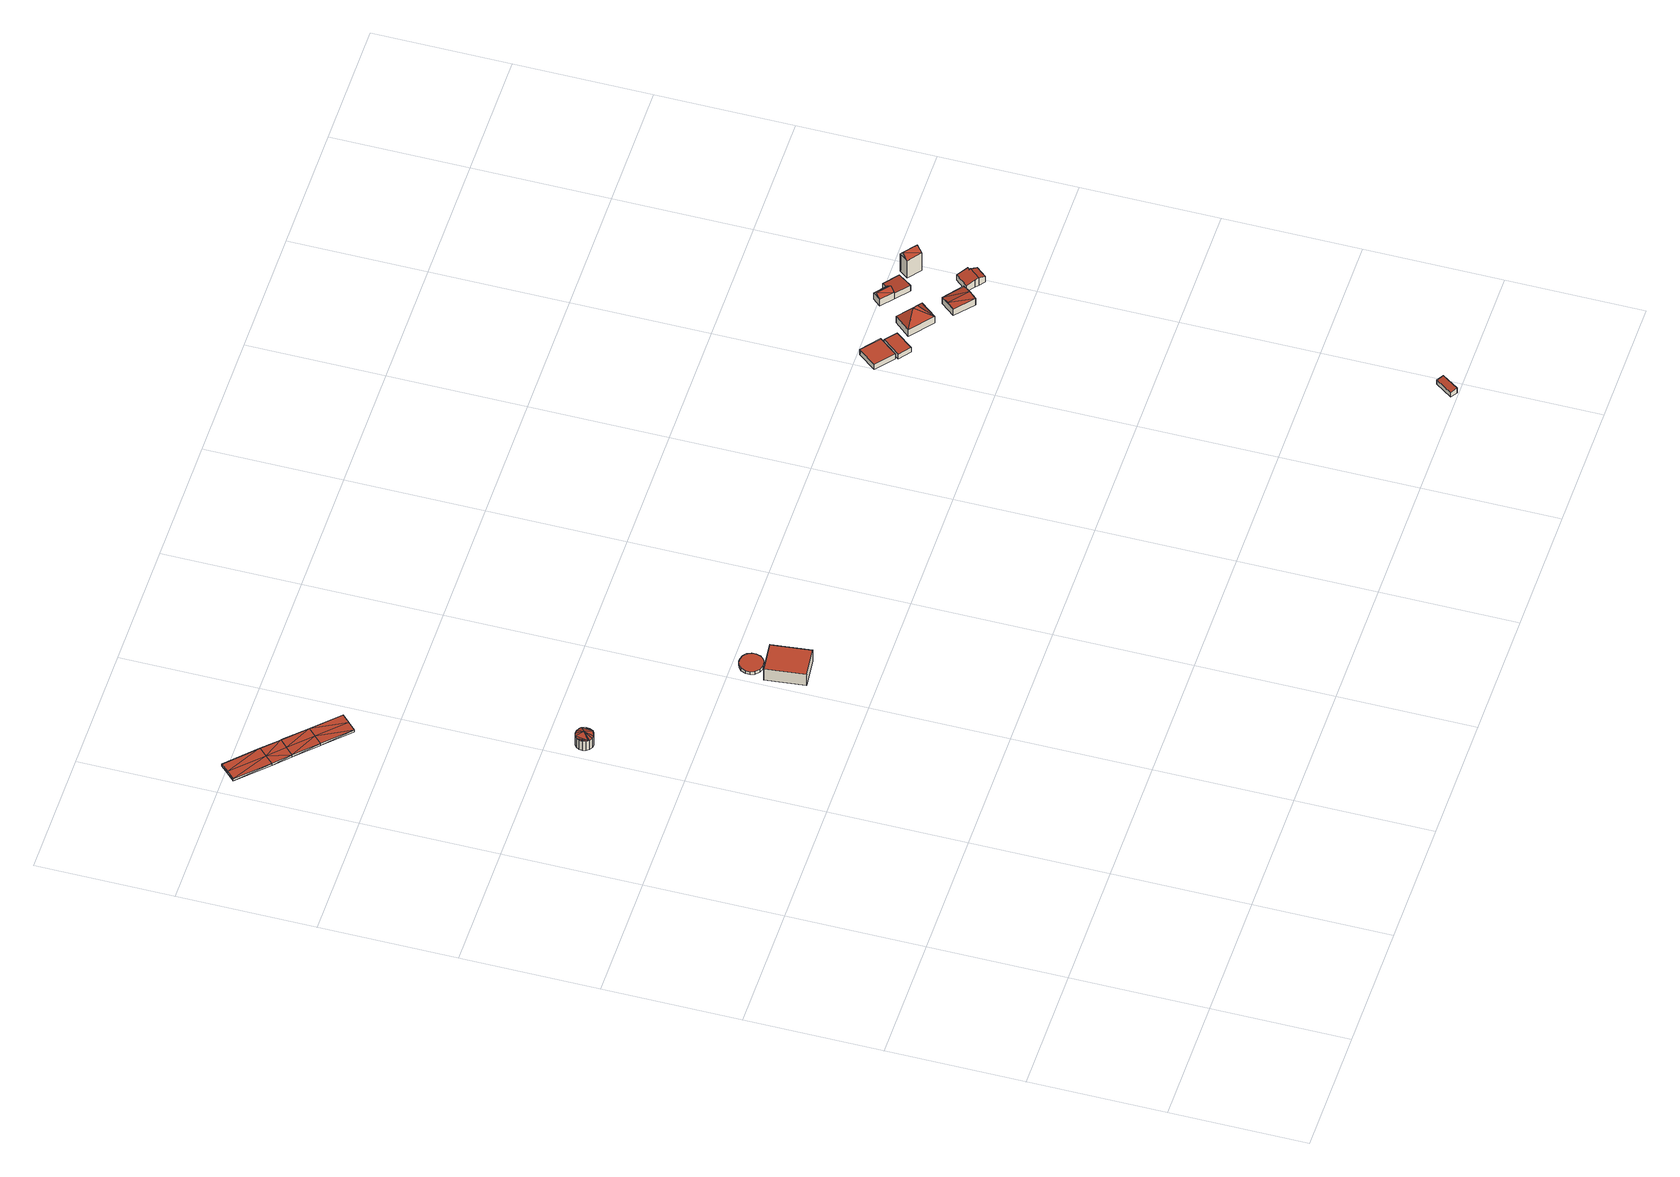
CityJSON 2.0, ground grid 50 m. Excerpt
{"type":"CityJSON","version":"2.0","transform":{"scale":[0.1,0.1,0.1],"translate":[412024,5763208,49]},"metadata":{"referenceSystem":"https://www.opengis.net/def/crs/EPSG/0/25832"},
"CityObjects":{
"building1":{"type":"Building","attributes":{"Geometrietyp2DReferenz":"2000","Gemeindeschluessel":"05515000","function":"53001_1800","roofType":"9999","measuredHeight":1},"geometry":[{"type":"Solid","lod":"2","boundaries":[[[[0,1,2]],[[1,3,2]],[[4,5,0]],[[5,1,0]],[[6,7,4]],[[7,5,4]],[[8,9,6]],[[9,7,6]],[[10,11,8]],[[11,9,8]],[[12,13,10]],[[13,11,10]],[[14,15,12]],[[15,13,12]],[[16,17,14]],[[17,15,14]],[[18,19,16]],[[19,17,16]],[[20,21,18]],[[21,19,18]],[[22,23,20]],[[23,21,20]],[[24,25,22]],[[25,23,22]],[[26,27,24]],[[27,25,24]],[[2,3,26]],[[3,27,26]],[[1,5,28]],[[1,28,3]],[[5,7,28]],[[28,7,29]],[[7,9,30]],[[7,30,29]],[[9,11,30]],[[30,11,13]],[[3,28,25]],[[3,25,27]],[[28,29,25]],[[25,29,23]],[[23,29,21]],[[29,30,19]],[[19,30,17]],[[29,19,21]],[[30,13,17]],[[17,13,15]],[[0,31,4]],[[0,2,31]],[[4,31,6]],[[31,32,6]],[[6,33,8]],[[6,32,33]],[[8,33,10]],[[33,12,10]],[[2,24,31]],[[2,26,24]],[[31,24,32]],[[24,22,32]],[[22,20,32]],[[32,18,33]],[[18,16,33]],[[32,20,18]],[[33,16,12]],[[16,14,12]]]],"semantics":{"surfaces":[{"type":"WallSurface"},{"type":"GroundSurface"},{"type":"RoofSurface"}],"values":[[0,0,0,0,0,0,0,0,0,0,0,0,0,0,0,0,0,0,0,0,0,0,0,0,0,0,0,0,1,1,1,1,1,1,1,1,1,1,1,1,1,1,1,1,1,1,2,2,2,2,2,2,2,2,2,2,2,2,2,2,2,2,2,2]]}}]},
"building2":{"type":"Building","attributes":{"Gemeindeschluessel":"05515000","Geometrietyp2DReferenz":"3000","function":"51003_1201","roofType":"5000","measuredHeight":5.99},"geometry":[{"type":"Solid","lod":"2","boundaries":[[[[34,35,36,37]],[[38,39,35,34]],[[40,41,39,38]],[[42,43,41,40]],[[44,45,43,42]],[[46,47,45,44]],[[48,49,47,46]],[[50,51,49,48]],[[52,53,51,50]],[[54,55,53,52]],[[56,57,55,54]],[[58,59,57,56]],[[60,61,59,58]],[[62,63,61,60]],[[64,65,63,62]],[[37,36,65,64]],[[66,38,34]],[[67,66,34]],[[67,34,37]],[[67,37,64]],[[64,68,67]],[[44,42,40]],[[46,44,40]],[[46,40,66]],[[69,46,66]],[[66,67,69]],[[50,48,69]],[[50,69,67]],[[52,50,67]],[[54,52,67]],[[67,70,54]],[[70,67,68]],[[70,68,62]],[[56,70,62]],[[56,62,60]],[[60,58,56]],[[54,70,56]],[[38,66,40]],[[46,69,48]],[[62,68,64]],[[35,39,41,43,45,47,49,51,53,55,57,59,61,63,65,36]]]],"semantics":{"surfaces":[{"type":"WallSurface"},{"type":"RoofSurface"},{"type":"GroundSurface"}],"values":[[0,0,0,0,0,0,0,0,0,0,0,0,0,0,0,0,1,1,1,1,1,1,1,1,1,1,1,1,1,1,1,1,1,1,1,1,0,0,0,0,2]]}}]},
"building3":{"type":"Building","attributes":{"Gemeindeschluessel":"05515000","Geometrietyp2DReferenz":"3000","function":"31001_2500","roofType":"1000","measuredHeight":5.51},"geometry":[{"type":"Solid","lod":"2","boundaries":[[[[71,72,73,74]],[[75,76,72,71]],[[77,78,76,75]],[[74,73,78,77]],[[75,71,74,77]],[[72,76,78,73]]]],"semantics":{"surfaces":[{"type":"WallSurface"},{"type":"RoofSurface"},{"type":"GroundSurface"}],"values":[[0,0,0,0,1,2]]}}]},
"building4":{"type":"Building","attributes":{"Gemeindeschluessel":"05515000","Geometrietyp2DReferenz":"3000","function":"51003_1201","roofType":"1000","measuredHeight":1.47},"geometry":[{"type":"Solid","lod":"2","boundaries":[[[[79,80,81,82]],[[83,84,80,79]],[[85,86,84,83]],[[87,88,86,85]],[[89,90,88,87]],[[91,92,90,89]],[[93,94,92,91]],[[95,96,94,93]],[[97,98,96,95]],[[99,100,98,97]],[[101,102,100,99]],[[103,104,102,101]],[[105,106,104,103]],[[107,108,106,105]],[[109,110,108,107]],[[82,81,110,109]],[[107,105,103,101,99,97,95,93,91,89,87,85,83,79,82,109]],[[80,84,86,88,90,92,94,96,98,100,102,104,106,108,110,81]]]],"semantics":{"surfaces":[{"type":"WallSurface"},{"type":"RoofSurface"},{"type":"GroundSurface"}],"values":[[0,0,0,0,0,0,0,0,0,0,0,0,0,0,0,0,1,2]]}}]},
"building5":{"type":"Building","attributes":{"Gemeindeschluessel":"05515000","Geometrietyp2DReferenz":"3000","function":"31001_1310","roofType":"2100","measuredHeight":2.37},"geometry":[{"type":"Solid","lod":"2","boundaries":[[[[111,112,113,114]],[[115,116,112,111]],[[117,118,116,115]],[[114,113,118,117]],[[115,111,114,117]],[[112,116,118,113]]]],"semantics":{"surfaces":[{"type":"WallSurface"},{"type":"RoofSurface"},{"type":"GroundSurface"}],"values":[[0,0,0,0,1,2]]}}]},
"building6":{"type":"Building","attributes":{"Gemeindeschluessel":"05515000","Geometrietyp2DReferenz":"3000","function":"31001_2700","roofType":"1000","measuredHeight":2.54},"geometry":[{"type":"Solid","lod":"2","boundaries":[[[[119,120,121,122]],[[123,124,120,119]],[[125,126,124,123]],[[122,121,126,125]],[[123,119,122,125]],[[120,124,126,121]]]],"semantics":{"surfaces":[{"type":"WallSurface"},{"type":"RoofSurface"},{"type":"GroundSurface"}],"values":[[0,0,0,0,1,2]]}}]},
"building7":{"type":"Building","attributes":{"Gemeindeschluessel":"05515000","Geometrietyp2DReferenz":"3000","function":"31001_1310","roofType":"1000","measuredHeight":2.19},"geometry":[{"type":"Solid","lod":"2","boundaries":[[[[127,128,129,130]],[[131,132,128,127]],[[133,134,132,131]],[[130,129,134,133]],[[131,127,130,133]],[[128,132,134,129]]]],"semantics":{"surfaces":[{"type":"WallSurface"},{"type":"RoofSurface"},{"type":"GroundSurface"}],"values":[[0,0,0,0,1,2]]}}]},
"building8":{"type":"Building","attributes":{"Gemeindeschluessel":"05515000","Geometrietyp2DReferenz":"3000","function":"31001_1000","roofType":"3200","measuredHeight":7.97},"address":[{"country":"Germany","locality":"Münster","thoroughfareNumber":"1","thoroughfareName":"Verth"}],"geometry":[{"type":"Solid","lod":"2","boundaries":[[[[135,136,137,138]],[[139,140,136,135]],[[141,142,140,139]],[[138,137,142,141]],[[135,143,139]],[[141,144,138]],[[144,143,135]],[[135,138,144]],[[139,143,144]],[[144,141,139]],[[136,140,142,137]]]],"semantics":{"surfaces":[{"type":"WallSurface"},{"type":"RoofSurface"},{"type":"GroundSurface"}],"values":[[0,0,0,0,1,1,1,1,1,1,2]]}}]},
"building9":{"type":"Building","attributes":{"Gemeindeschluessel":"05515000","Geometrietyp2DReferenz":"3000","function":"31001_1000","roofType":"3100","measuredHeight":3.6},"address":[{"country":"Germany","locality":"Münster","thoroughfareNumber":"3","thoroughfareName":"Verth"}],"geometry":[{"type":"Solid","lod":"2","boundaries":[[[[145,146,147,148]],[[149,150,146,145]],[[151,152,150,149]],[[148,147,152,151]],[[145,153,149]],[[151,154,148]],[[153,145,148]],[[148,154,153]],[[149,153,154]],[[154,151,149]],[[146,150,152,147]]]],"semantics":{"surfaces":[{"type":"WallSurface"},{"type":"RoofSurface"},{"type":"GroundSurface"}],"values":[[0,0,0,0,0,0,1,1,1,1,2]]}}]},
"building10":{"type":"Building","attributes":{"Gemeindeschluessel":"05515000","Geometrietyp2DReferenz":"3000","function":"31001_1310","roofType":"5000","measuredHeight":4.96},"geometry":[{"type":"Solid","lod":"2","boundaries":[[[[155,156,157,158]],[[159,160,156,155]],[[161,162,160,159]],[[163,164,162,161]],[[158,157,164,163]],[[165,163,161]],[[165,161,159]],[[159,166,165]],[[158,165,166]],[[166,155,158]],[[163,165,158]],[[155,166,159]],[[156,160,162,164,157]]]],"semantics":{"surfaces":[{"type":"WallSurface"},{"type":"RoofSurface"},{"type":"GroundSurface"}],"values":[[0,0,0,0,0,1,1,1,1,1,0,0,2]]}}]},
"building11":{"type":"Building","attributes":{"Gemeindeschluessel":"05515000","Geometrietyp2DReferenz":"3000","function":"31001_1310","roofType":"2100","measuredHeight":2.82},"geometry":[{"type":"Solid","lod":"2","boundaries":[[[[167,168,169,170]],[[171,172,168,167]],[[173,174,172,171]],[[175,176,174,173]],[[177,178,176,175]],[[170,169,178,177]],[[175,173,171,167,170,177]],[[168,172,174,176,178,169]]]],"semantics":{"surfaces":[{"type":"WallSurface"},{"type":"RoofSurface"},{"type":"GroundSurface"}],"values":[[0,0,0,0,0,0,1,2]]}}]},
"building12":{"type":"Building","attributes":{"Gemeindeschluessel":"05515000","Geometrietyp2DReferenz":"3000","function":"31001_1310","roofType":"3100","measuredHeight":3.68},"geometry":[{"type":"Solid","lod":"2","boundaries":[[[[179,180,181,182]],[[183,184,180,179]],[[185,186,184,183]],[[187,188,186,185]],[[189,190,188,187]],[[191,192,190,189]],[[193,194,192,191]],[[195,196,194,193]],[[182,181,196,195]],[[189,187,185,183,179,182,191]],[[195,193,191,182]],[[180,184,186,188,190,192,194,196,181]]]],"semantics":{"surfaces":[{"type":"WallSurface"},{"type":"RoofSurface"},{"type":"GroundSurface"}],"values":[[0,0,0,0,0,0,0,0,0,1,1,2]]}}]},
"building13":{"type":"Building","attributes":{"Gemeindeschluessel":"05515000","Geometrietyp2DReferenz":"3000","function":"51009_1610","roofType":"9999","measuredHeight":10.23},"geometry":[{"type":"Solid","lod":"2","boundaries":[[[[197,198,199]],[[199,200,197]],[[201,197,200]],[[200,202,201]],[[198,203,204,199]],[[201,205,203,198]],[[202,206,205,201]],[[199,204,206,202]],[[198,197,201]],[[202,200,199]],[[203,205,206,204]]]],"semantics":{"surfaces":[{"type":"RoofSurface"},{"type":"WallSurface"},{"type":"GroundSurface"}],"values":[[0,0,0,0,1,1,1,1,1,1,2]]}}]}
},
"vertices":[
[340,3118,85],[340,3118,75],[369,3146,85],[369,3146,75],[248,3209,85],[248,3209,75],[170,3286,86],[170,3286,76],[113,3341,86],[113,3341,76],[7,3446,85],[7,3446,75],[35,3475,85],[35,3475,75],[63,3503,85],[63,3503,75],[170,3399,86],[170,3399,76],[226,3343,86],[226,3343,76],[227,3343,86],[227,3343,76],[227,3342,86],[227,3342,76],[305,3266,85],[305,3266,75],[397,3175,85],[397,3175,75],[276,3237,75],[198,3314,76],[141,3370,76],[276,3237,85],[198,3314,86],[141,3370,86],
[561,2400,75],[561,2400,30],[548,2401,30],[548,2401,75],[572,2394,75],[572,2394,30],[580,2384,75],[580,2384,30],[583,2372,75],[583,2372,30],[582,2360,75],[582,2360,30],[576,2348,75],[576,2348,30],[566,2341,75],[566,2341,30],[554,2337,75],[554,2337,30],[542,2338,75],[542,2338,30],[530,2344,75],[530,2344,30],[523,2354,75],[523,2354,30],[519,2366,75],[519,2366,30],[520,2378,75],[520,2378,30],[526,2390,75],[526,2390,30],[536,2397,75],[536,2397,30],[576,2389,79],[551,2371,90],[532,2394,79],[572,2345,78],[526,2349,78],
[1005,1872,83],[1005,1872,28],[1022,1726,28],[1022,1726,83],[1119,1885,83],[1119,1885,28],[1136,1738,83],[1136,1738,28],
[1015,1922,44],[1015,1922,30],[1021,1908,30],[1021,1908,44],[1015,1939,44],[1015,1939,30],[1023,1956,44],[1023,1956,30],[1035,1967,44],[1035,1967,30],[1049,1973,44],[1049,1973,30],[1062,1973,44],[1062,1973,30],[1079,1968,44],[1079,1968,30],[1092,1957,44],[1092,1957,30],[1099,1942,44],[1099,1942,30],[1100,1926,44],[1100,1926,30],[1095,1909,44],[1095,1909,30],[1083,1896,44],[1083,1896,30],[1069,1889,44],[1069,1889,30],[1053,1888,44],[1053,1888,30],[1036,1893,44],[1036,1893,30],
[3001,68,32],[3001,68,8],[2978,84,8],[2978,84,28],[2959,7,32],[2959,7,8],[2935,23,28],[2935,23,8],
[2609,1935,47],[2609,1935,22],[2542,1989,22],[2542,1989,47],[2556,1869,47],[2556,1869,22],[2489,1922,47],[2489,1922,22],
[2557,1859,46],[2557,1859,24],[2599,1825,24],[2599,1825,46],[2609,1924,46],[2609,1924,24],[2651,1890,46],[2651,1890,24],
[2798,1846,55],[2798,1846,24],[2715,1913,24],[2715,1913,55],[2751,1787,55],[2751,1787,24],[2666,1855,55],[2666,1855,24],[2741,1844,104],[2726,1855,104],
[2915,1733,53],[2915,1733,23],[2845,1789,23],[2845,1789,53],[2871,1679,53],[2871,1679,23],[2801,1737,53],[2801,1737,23],[2893,1706,59],[2823,1763,59],
[2777,1989,50],[2777,1989,19],[2822,1952,19],[2822,1952,50],[2801,2018,50],[2801,2018,19],[2844,1983,50],[2844,1983,19],[2846,1981,50],[2846,1981,19],[2833,1966,68],[2788,2003,68],
[2846,1981,42],[2846,1981,18],[2822,1952,18],[2822,1952,46],[2844,1983,42],[2844,1983,18],[2861,2004,39],[2861,2004,18],[2916,1961,39],[2916,1961,18],[2874,1909,46],[2874,1909,18],
[2950,1703,56],[2950,1703,22],[2961,1694,22],[2961,1694,59],[2923,1725,49],[2923,1725,22],[2962,1773,49],[2962,1773,22],[2997,1744,58],[2997,1744,22],[2990,1736,58],[2990,1736,22],[2993,1734,59],[2993,1734,22],[3014,1716,49],[3014,1716,22],[2982,1677,49],[2982,1677,22],
[2991,1920,121],[2998,1929,104],[2952,1968,104],[2944,1958,121],[2975,1899,104],[2927,1937,104],[2998,1929,18],[2952,1968,18],[2975,1899,18],[2927,1937,18]
]}
